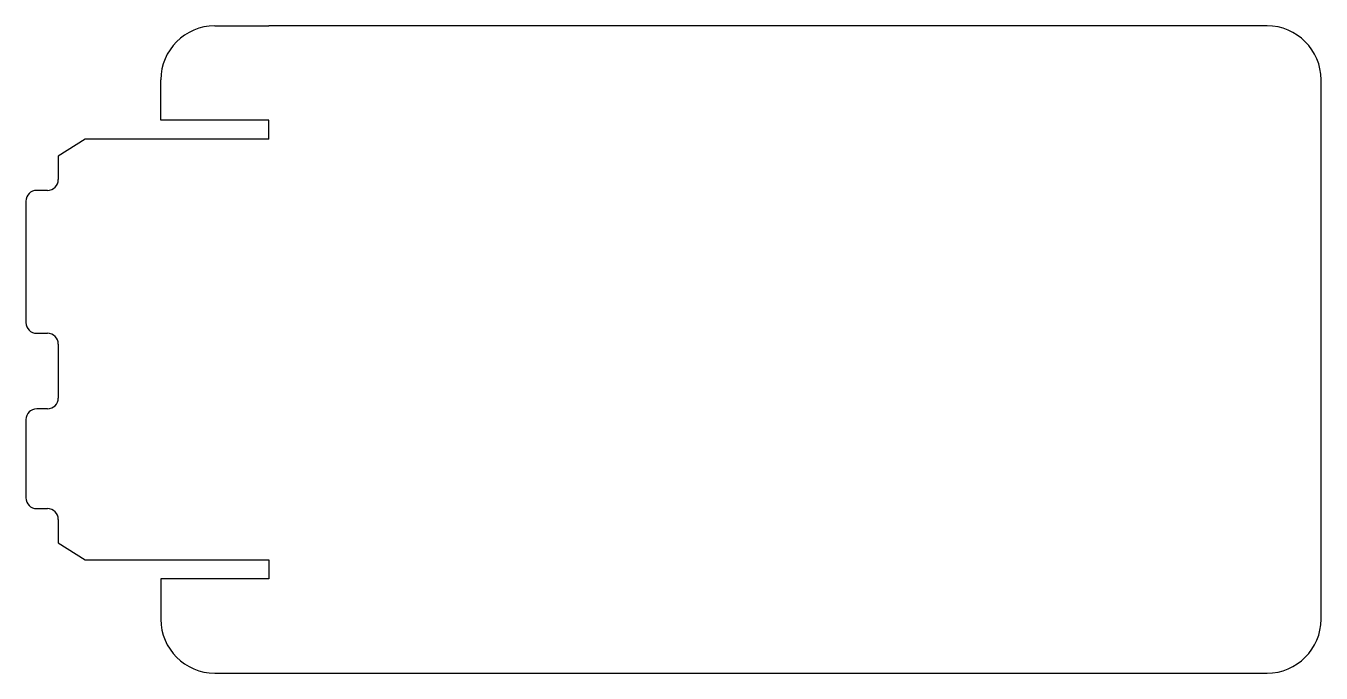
# Model space of a CAD drawing. Header units: millimetres. Extents: x -12 to 12, y -6 to 6.
import ezdxf

# ---------------------------------------------------------------- set-up
doc = ezdxf.new("R2010")
doc.units = ezdxf.units.MM
doc.layers.add('Sketch', color=7, linetype='CONTINUOUS')

msp = doc.modelspace()

# ---------------------------------------------------------------- linework, layer by layer
at = {"layer": 'Sketch'}
for p, q in [((-8.5, 6), (-7.5, 6)), ((11, 6), (-7.5, 6)), ((-9.5, 4.25), (-9.5, 5)), ((12, -5), (12, 5)), ((-7.5, 4.25), (-9.5, 4.25)), ((-7.5, 3.9), (-7.5, 4.25)), ((-10.9, 3.9), (-11.4, 3.585)), ((-7.5, 3.9), (-10.9, 3.9)), ((-11.4, 3.585), (-11.4, 3.15)), ((-11.6, 2.95), (-11.8, 2.95)), ((-12, 2.75), (-12, 0.5)), ((-11.8, 0.3), (-11.6, 0.3)), ((-11.4, 0.1), (-11.4, -0.9)), ((-11.6, -1.1), (-11.8, -1.1)), ((-12, -1.3), (-12, -2.75)), ((-11.8, -2.95), (-11.6, -2.95)), ((-11.4, -3.15), (-11.4, -3.585)), ((-11.4, -3.585), (-10.9, -3.9)), ((-10.9, -3.9), (-7.5, -3.9)), ((-7.5, -3.9), (-7.5, -4.25)), ((-7.5, -4.25), (-9.5, -4.25)), ((-9.5, -4.25), (-9.5, -5)), ((-8.5, -6), (-7.5, -6)), ((-7.5, -6), (11, -6))]:
    msp.add_line(p, q, dxfattribs=at)
for centre, radius, start, end in [((-8.5, 5), 1, 90, 180), ((11, 5), 1, 0, 90), ((-11.6, 3.15), 0.2, -90, 0), ((-11.8, 2.75), 0.2, 90, 180), ((-11.8, 0.5), 0.2, 180, -90), ((-11.6, 0.1), 0.2, 0, 90), ((-11.6, -0.9), 0.2, -90, 0), ((-11.8, -1.3), 0.2, 90, 180), ((-11.8, -2.75), 0.2, 180, -90), ((-11.6, -3.15), 0.2, 0, 90), ((-8.5, -5), 1, 180, -90), ((11, -5), 1, -90, 0)]:
    msp.add_arc(centre, radius, start, end, dxfattribs=at)

doc.saveas('drawing.dxf')
